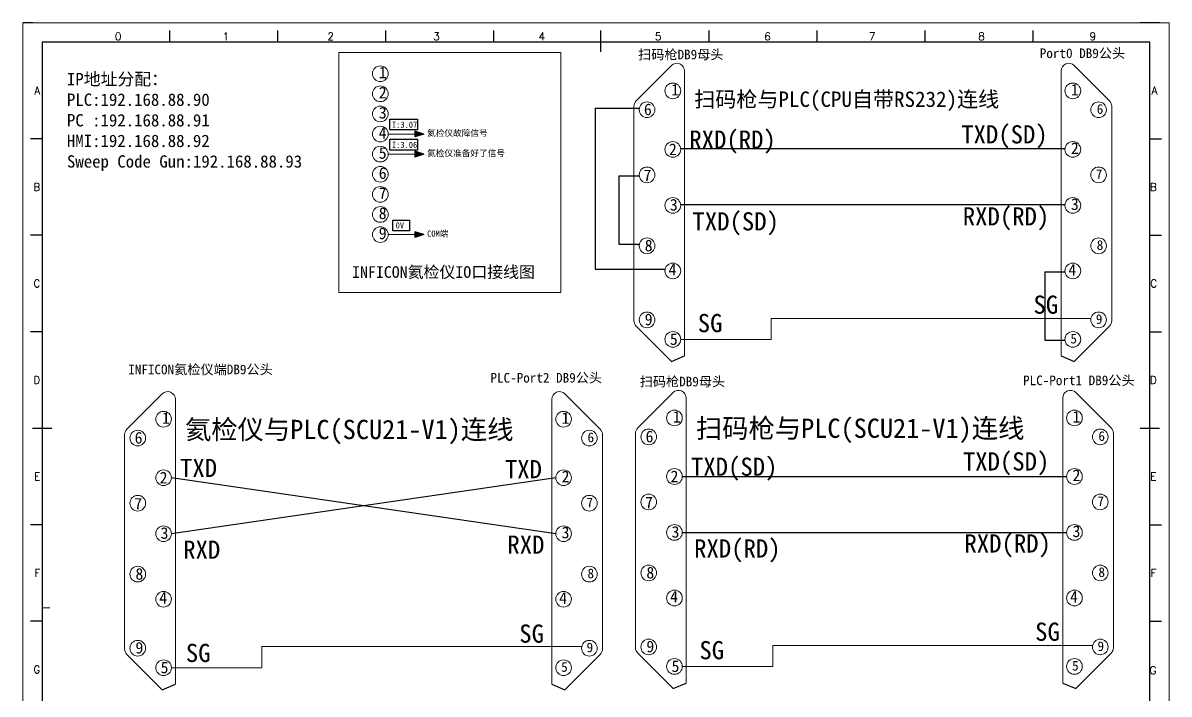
# Model space of a CAD drawing. Header units: millimetres. Extents: x -300 to 54435, y -106 to 60527.
# Drawn here: x 79.4 to 376.4, y 366.3 to 540.1 of the extents above; entities that cross this region are included whole.
import ezdxf
from ezdxf.enums import TextEntityAlignment as Align

# ---------------------------------------------------------------- set-up
doc = ezdxf.new("R2010")
doc.units = ezdxf.units.MM
doc.layers.add('AE_BOR', color=1, linetype='Continuous')
doc.styles.get("Standard").update_dxf_attribs({"font": ''})
doc.styles.add('WD', font='romans.shx', dxfattribs={"width": 0.8, "bigfont": 'gbcbig.shx'})
doc.styles.add('样式 2', font='')
doc.styles.get('Standard').set_extended_font_data('SimSun')
doc.styles.get('样式 2').set_extended_font_data('NSimSun')

msp = doc.modelspace()

# ---------------------------------------------------------------- hatches: boundary and pattern name
for points in [[(183.294, 511.351), (180.936, 512.106), (180.936, 510.595)], [(183.294, 506.14), (180.936, 506.896), (180.936, 505.384)], [(183.294, 485.298), (180.936, 486.054), (180.936, 484.543)]]:
    msp.add_hatch(color=7).paths.add_polyline_path(points)

# ---------------------------------------------------------------- linework, layer by layer
at = {"color": 7}
for p, q in [((371.412, 535.135), (84.412, 535.135)), ((84.412, 535.135), (84.412, 335.135)), ((371.412, 335.135), (371.412, 535.135)), ((180.936, 512.106), (180.936, 510.595)), ((183.294, 511.351), (180.936, 512.106)), ((183.294, 511.351), (180.936, 510.595)), ((180.936, 506.896), (180.936, 505.384)), ((183.294, 506.14), (180.936, 506.896)), ((183.294, 506.14), (180.936, 505.384)), ((180.936, 486.054), (180.936, 484.543)), ((183.294, 485.298), (180.936, 486.054)), ((183.294, 485.298), (180.936, 484.543))]:
    msp.add_line(p, q, dxfattribs=at)
at = {"lineweight": 0}
for p, q in [((247.458, 529.096), (238.305, 519.949)), ((351.827, 529.096), (360.98, 519.949)), ((250.872, 527.681), (250.872, 453.866)), ((348.413, 527.681), (348.413, 453.866)), ((237.718, 518.534), (237.718, 463.013)), ((361.566, 518.534), (361.566, 463.013)), ((337.979, 463.604), (273.3, 463.604)), ((273.3, 463.604), (273.3, 458.154)), ((356.168, 463.604), (337.979, 463.604)), ((247.458, 452.451), (238.305, 461.598)), ((351.827, 452.451), (360.98, 461.598)), ((273.3, 458.154), (249.77, 458.154)), ((115.493, 444.037), (106.34, 434.89)), ((118.907, 442.623), (118.907, 368.807)), ((216.448, 442.623), (216.448, 368.807)), ((219.862, 444.037), (229.015, 434.89)), ((247.885, 444.358), (238.732, 435.21)), ((251.299, 442.943), (251.299, 369.127)), ((348.84, 442.943), (348.84, 369.127)), ((352.254, 444.358), (361.407, 435.21)), ((238.146, 433.796), (238.146, 378.274)), ((361.993, 433.796), (361.993, 378.274)), ((105.754, 433.476), (105.754, 377.954)), ((229.602, 433.476), (229.602, 377.954)), ((206.015, 378.546), (141.335, 378.546)), ((141.335, 378.546), (141.335, 373.096)), ((224.203, 378.546), (206.015, 378.546)), ((338.406, 378.866), (273.727, 378.866)), ((273.727, 378.866), (273.727, 373.416)), ((356.595, 378.866), (338.406, 378.866)), ((115.493, 367.393), (106.34, 376.54)), ((219.862, 367.393), (229.015, 376.54)), ((247.885, 367.713), (238.732, 376.86)), ((352.254, 367.713), (361.407, 376.86)), ((141.335, 373.096), (117.805, 373.096)), ((273.727, 373.416), (250.197, 373.416))]:
    msp.add_line(p, q, dxfattribs=at)
for p, q in [((227.651, 518.059), (239.115, 518.059)), ((227.651, 518.059), (227.651, 476.311)), ((249.939, 507.601), (349.45, 507.601)), ((233.854, 500.546), (233.854, 482.808)), ((233.854, 500.546), (239.115, 500.546)), ((249.939, 493.101), (349.45, 493.101)), ((233.854, 482.808), (239.115, 482.808)), ((227.651, 476.311), (245.797, 476.311)), ((344.188, 475.664), (349.449, 475.664)), ((344.188, 475.664), (344.188, 457.926)), ((344.188, 457.926), (349.449, 457.926)), ((217.472, 407.808), (117.884, 422.309)), ((217.472, 422.309), (117.884, 407.808)), ((250.275, 422.629), (349.864, 422.629)), ((250.275, 408.128), (349.864, 408.128))]:
    msp.add_line(p, q)
at = {"color": 7, "lineweight": 0}
for p, q in [((174.053, 511.351), (180.936, 511.351)), ((174.053, 506.14), (180.936, 506.14)), ((174.053, 485.298), (180.936, 485.298))]:
    msp.add_line(p, q, dxfattribs=at)
at = {"color": 0, "lineweight": -2}
for p, q in [((247.458, 452.451), (250.872, 453.866)), ((348.413, 453.866), (351.827, 452.451)), ((115.493, 367.393), (118.907, 368.807)), ((216.448, 368.807), (219.862, 367.393)), ((247.885, 367.713), (251.299, 369.127)), ((348.84, 369.127), (352.254, 367.713))]:
    msp.add_line(p, q, dxfattribs=at)
at = {"color": 7, "lineweight": 9, "ltscale": 0.1}
msp.add_line((84.412, 388.564), (86.411, 388.564), dxfattribs=at)
at = {"lineweight": 0}
msp.add_lwpolyline([(161.308, 532.474), (218.754, 532.474), (218.754, 470.274), (161.308, 470.274)], close=True, dxfattribs=at)
at = {"color": 7}
for points in [[(174.505, 515.191), (181.629, 515.191), (181.629, 512.412), (174.505, 512.412)], [(174.505, 509.981), (181.629, 509.981), (181.629, 507.201), (174.505, 507.201)], [(175.257, 489.022), (179.579, 489.022), (179.579, 486.243), (175.257, 486.243)]]:
    msp.add_lwpolyline(points, close=True, dxfattribs=at)
at = {"lineweight": 0}
for centre in [(172.021, 526.982), (172.021, 521.771), (247.816, 522.534), (351.468, 522.534), (241.134, 517.641), (358.15, 517.641), (247.816, 507.367), (351.468, 507.367), (241.134, 500.774), (358.15, 500.774), (247.816, 492.866), (351.468, 492.866), (241.134, 482.39), (358.15, 482.39), (247.816, 475.892), (351.468, 475.892), (241.134, 463.209), (358.15, 463.209), (247.816, 458.155), (351.468, 458.155), (248.243, 437.796), (351.896, 437.796), (115.852, 437.476), (219.504, 437.476), (109.17, 432.582), (226.186, 432.582), (241.561, 432.902), (358.578, 432.902), (115.852, 422.309), (219.504, 422.309), (248.243, 422.629), (351.896, 422.629), (109.17, 415.716), (226.186, 415.716), (241.561, 416.036), (358.578, 416.036), (248.243, 408.128), (351.896, 408.128), (115.852, 407.808), (219.504, 407.808), (109.17, 397.331), (226.186, 397.331), (241.561, 397.651), (358.578, 397.651), (115.852, 390.834), (219.504, 390.834), (248.243, 391.154), (351.896, 391.154), (109.17, 378.151), (226.186, 378.151), (241.561, 378.471), (358.578, 378.471), (115.852, 373.096), (219.504, 373.096), (248.243, 373.416), (351.896, 373.416)]:
    msp.add_circle(centre, 2.032, dxfattribs=at)
at = {"color": 7, "lineweight": 0}
for centre in [(172.021, 516.561), (172.021, 511.351), (172.021, 506.14), (172.021, 500.93), (172.021, 495.719), (172.021, 490.509), (172.021, 485.298)]:
    msp.add_circle(centre, 2.032, dxfattribs=at)
at = {"lineweight": 0}
for centre, start, end in [((248.872, 527.681), 0, 134.98104), ((350.413, 527.681), 45.01896, 180), ((239.718, 518.534), 134.98104, 180), ((359.566, 518.534), 0, 45.01896), ((239.718, 463.013), 180, 225.01896), ((359.566, 463.013), 314.98104, 0), ((116.907, 442.623), 0, 134.98104), ((218.448, 442.623), 45.01896, 180), ((249.299, 442.943), 0, 134.98104), ((350.84, 442.943), 45.01896, 180), ((107.754, 433.476), 134.98104, 180), ((227.602, 433.476), 0, 45.01896), ((240.146, 433.796), 134.98104, 180), ((359.993, 433.796), 0, 45.01896), ((107.754, 377.954), 180, 225.01896), ((227.602, 377.954), 314.98104, 0), ((240.146, 378.274), 180, 225.01896), ((359.993, 378.274), 314.98104, 0)]:
    msp.add_arc(centre, 2, start, end, dxfattribs=at)
at = {"layer": 'AE_BOR', "color": 7, "lineweight": 30}
for p, q in [((81.942, 540.135), (79.408, 540.135)), ((229.192, 532.635), (229.192, 537.635)), ((373.942, 540.135), (368.942, 540.135)), ((81.912, 435.135), (86.912, 435.135)), ((368.912, 435.135), (373.912, 435.135))]:
    msp.add_line(p, q, dxfattribs=at)
at = {"layer": 'AE_BOR', "color": 7, "lineweight": 15}
for p, q in [((79.408, 540.135), (376.408, 540.135)), ((79.408, 330.135), (79.408, 540.135)), ((376.408, 540.135), (376.408, 330.135))]:
    msp.add_line(p, q, dxfattribs=at)
at = {"layer": 'AE_BOR', "color": 7}
for p, q in [((117.442, 535.135), (117.442, 538.135)), ((145.442, 535.135), (145.442, 538.135)), ((173.442, 535.135), (173.442, 538.135)), ((201.442, 535.135), (201.442, 538.135)), ((229.192, 535.135), (229.192, 538.135)), ((257.192, 535.135), (257.192, 538.135)), ((285.192, 535.135), (285.192, 538.135)), ((313.192, 535.135), (313.192, 538.135)), ((341.192, 535.135), (341.192, 538.135)), ((84.412, 510.135), (81.412, 510.135)), ((371.412, 510.135), (374.412, 510.135)), ((84.412, 485.135), (81.412, 485.135)), ((371.412, 485.135), (374.412, 485.135)), ((84.412, 460.135), (81.412, 460.135)), ((371.412, 460.135), (374.412, 460.135)), ((84.412, 410.135), (81.412, 410.135)), ((371.412, 410.135), (374.412, 410.135)), ((84.412, 385.135), (81.412, 385.135)), ((371.412, 385.135), (374.412, 385.135))]:
    msp.add_line(p, q, dxfattribs=at)

# ---------------------------------------------------------------- texts
at = {"lineweight": 0, "attachment_point": 1}
for s, insert, char_height, width in [('扫码枪DB9母头', (238.801, 533.211), 2.5, 29.87541), ('Port0 DB9公头', (342.905, 533.527), 2.5, 35.52563), ('扫码枪与PLC({\\fSimSun|b0|i0|c134|p2;CPU自带RS232})连线', (253.355, 522.372), 4, 89.54305), ('INFICON氦检仪端DB9公头', (106.686, 451.617), 2.5, 39.84467), ('PLC-{\\fSimSun|b0|i0|c134|p2;Port2 }DB9公头', (200.554, 449.459), 2.5, 35.52563), ('扫码枪DB9母头', (239.229, 448.472), 2.5, 29.87541), ('PLC-Port1 DB9公头', (338.565, 448.789), 2.5, 35.52563), ('{\\fSimSun|b0|i0|c134|p2;氦检仪与PLC(SCU21-V1)连线}', (121.391, 437.314), 5, 89.54305), ('扫码枪与PLC(SCU21-V1)连线', (253.782, 437.634), 5, 89.54305)]:
    msp.add_mtext(s, dxfattribs=dict(at, insert=insert, char_height=char_height, width=width))
at = {"width": 5.55827, "attachment_point": 1}
for s, insert, char_height in [('{\\fSimSun|b0|i0|c134|p2;1}', (171.613, 528.787), 3), ('{2}', (171.613, 523.577), 3), ('{\\fSimSun|b0|i0|c134|p2;1}', (247.408, 524.34), 3), ('{\\fSimSun|b0|i0|c134|p2;1}', (350.961, 524.34), 3), ('{\\fSimSun|b0|i0|c134|p2;6}', (240.321, 519.239), 3), ('{\\fSimSun|b0|i0|c134|p2;6}', (357.667, 519.086), 2.5), ('{\\fSimSun|b0|i0|c134|p2;2}', (246.803, 508.89), 3), ('{\\fSimSun|b0|i0|c134|p2;2}', (350.961, 509.172), 3), ('{\\fSimSun|b0|i0|c134|p2;7}', (240.214, 502.145), 3), ('{\\fSimSun|b0|i0|c134|p2;7}', (357.429, 502.219), 2.5), ('{\\fSimSun|b0|i0|c134|p2;3}', (247.049, 494.532), 3), ('{\\fSimSun|b0|i0|c134|p2;3}', (350.961, 494.672), 3), ('{\\fSimSun|b0|i0|c134|p2;8}', (240.531, 483.961), 3), ('{\\fSimSun|b0|i0|c134|p2;8}', (357.667, 483.835), 2.5), ('{\\fSimSun|b0|i0|c134|p2;4}', (246.69, 477.743), 3), ('{\\fSimSun|b0|i0|c134|p2;4}', (350.327, 477.697), 3), ('{\\fSimSun|b0|i0|c134|p2;9}', (240.529, 464.823), 3), ('{\\fSimSun|b0|i0|c134|p2;9}', (357.429, 464.654), 2.5), ('{\\fSimSun|b0|i0|c134|p2;5}', (247.049, 459.718), 3), ('{\\fSimSun|b0|i0|c134|p2;5}', (350.841, 459.6), 2.5), ('{\\fSimSun|b0|i0|c134|p2;1}', (115.444, 439.281), 3), ('{\\fSimSun|b0|i0|c134|p2;1}', (218.996, 439.281), 3), ('{\\fSimSun|b0|i0|c134|p2;1}', (247.835, 439.601), 3), ('{\\fSimSun|b0|i0|c134|p2;1}', (351.388, 439.601), 3), ('{\\fSimSun|b0|i0|c134|p2;6}', (108.356, 434.18), 3), ('{\\fSimSun|b0|i0|c134|p2;6}', (225.703, 434.027), 2.5), ('{\\fSimSun|b0|i0|c134|p2;6}', (240.748, 434.5), 3), ('{\\fSimSun|b0|i0|c134|p2;6}', (358.095, 434.347), 2.5), ('{\\fSimSun|b0|i0|c134|p2;2}', (114.839, 423.831), 3), ('{\\fSimSun|b0|i0|c134|p2;2}', (218.996, 424.114), 3), ('{\\fSimSun|b0|i0|c134|p2;2}', (247.23, 424.151), 3), ('{\\fSimSun|b0|i0|c134|p2;2}', (351.388, 424.434), 3), ('{\\fSimSun|b0|i0|c134|p2;7}', (108.249, 417.087), 3), ('{\\fSimSun|b0|i0|c134|p2;7}', (225.465, 417.161), 2.5), ('{\\fSimSun|b0|i0|c134|p2;7}', (240.641, 417.407), 3), ('{\\fSimSun|b0|i0|c134|p2;7}', (357.857, 417.481), 2.5), ('{\\fSimSun|b0|i0|c134|p2;3}', (351.388, 409.933), 3), ('{\\fSimSun|b0|i0|c134|p2;3}', (115.085, 409.474), 3), ('{\\fSimSun|b0|i0|c134|p2;3}', (218.996, 409.613), 3), ('{\\fSimSun|b0|i0|c134|p2;3}', (247.476, 409.794), 3), ('{\\fSimSun|b0|i0|c134|p2;8}', (108.567, 398.902), 3), ('{\\fSimSun|b0|i0|c134|p2;8}', (225.703, 398.776), 2.5), ('{\\fSimSun|b0|i0|c134|p2;8}', (240.959, 399.222), 3), ('{\\fSimSun|b0|i0|c134|p2;8}', (358.095, 399.096), 2.5), ('{\\fSimSun|b0|i0|c134|p2;4}', (114.726, 392.684), 3), ('{\\fSimSun|b0|i0|c134|p2;4}', (218.362, 392.639), 3), ('{\\fSimSun|b0|i0|c134|p2;4}', (247.117, 393.004), 3), ('{\\fSimSun|b0|i0|c134|p2;4}', (350.754, 392.959), 3), ('{\\fSimSun|b0|i0|c134|p2;9}', (108.565, 379.765), 3), ('{\\fSimSun|b0|i0|c134|p2;9}', (225.465, 379.596), 2.5), ('{\\fSimSun|b0|i0|c134|p2;9}', (240.957, 380.085), 3), ('{\\fSimSun|b0|i0|c134|p2;9}', (357.857, 379.916), 2.5), ('{\\fSimSun|b0|i0|c134|p2;5}', (115.085, 374.66), 3), ('{\\fSimSun|b0|i0|c134|p2;5}', (218.877, 374.541), 2.5), ('{\\fSimSun|b0|i0|c134|p2;5}', (247.476, 374.98), 3), ('{\\fSimSun|b0|i0|c134|p2;5}', (351.268, 374.861), 2.5)]:
    msp.add_mtext(s, dxfattribs=dict(at, insert=insert, char_height=char_height))
at = {"color": 3, "lineweight": 211, "insert": (90.81, 527.188), "char_height": 3.2, "width": 87.14455, "attachment_point": 1}
msp.add_mtext('{\\C256;IP地址分配：\\PPLC:192.168.88.90\\PPC :192.168.88.91\\PHMI:192.168.88.92\\PSweep Code Gun:192.168.88.93}', dxfattribs=at)
at = {"color": 7, "attachment_point": 1}
for s, insert, char_height, width in [('{3}', (171.613, 518.366), 3, 5.55827), ('{4}', (171.613, 513.156), 3, 5.55827), ('{5}', (171.613, 507.945), 3, 5.55827), ('{6}', (171.613, 502.735), 3, 5.55827), ('{7}', (171.613, 497.524), 3, 5.55827), ('{8}', (171.613, 492.314), 3, 5.55827), ('{9}', (171.613, 487.104), 3, 5.55827), ('{\\fSimSun|b0|i0|c134|p2;\\C256;INFICON}氦检仪IO口接线图', (164.695, 477.117), 3.024, 50.10925)]:
    msp.add_mtext(s, dxfattribs=dict(at, insert=insert, char_height=char_height, width=width))
at = {"color": 7, "char_height": 1.6, "attachment_point": 1, "style": '样式 2'}
for s, insert, width in [('I:3.07', (175.047, 514.56), 9.21983), ('氦检仪故障信号', (184.152, 512.403), 15.91857), ('I:3.06', (175.047, 509.35), 9.21983), ('氦检仪准备好了信号', (184.152, 507.193), 20.68365), ('0V', (175.999, 488.507), 3.36071), ('COM端', (184.152, 486.351), 15.91857)]:
    msp.add_mtext(s, dxfattribs=dict(at, insert=insert, width=width))
at = {"color": 0, "lineweight": -2, "char_height": 4.7064, "width": 12.1004, "attachment_point": 1}
for s, insert in [('TXD(SD)', (322.544, 513.624)), ('RXD(RD)', (252.087, 512.264)), ('TXD(SD)', (252.903, 491.081)), ('RXD(RD)', (322.949, 492.377)), ('SG', (341.269, 469.506)), ('SG', (254.275, 464.73)), ('TXD(SD)', (252.514, 427.525)), ('TXD(SD)', (322.972, 428.885)), ('TXD', (120.123, 427.205)), ('TXD', (204.29, 426.88)), ('RXD', (204.943, 407.326)), ('RXD(RD)', (323.377, 407.639)), ('RXD', (120.938, 406.023)), ('RXD(RD)', (253.33, 406.343)), ('SG', (208.03, 384.288)), ('SG', (341.696, 384.768)), ('SG', (121.632, 379.277)), ('SG', (254.702, 379.991))]:
    msp.add_mtext(s, dxfattribs=dict(at, insert=insert))
at = {"layer": 'AE_BOR', "color": 7, "style": 'WD'}
for s, p in [('0', (104.078, 535.635)), ('1', (132.004, 535.635)), ('2', (159.153, 535.635)), ('3', (186.553, 535.635)), ('4', (213.854, 535.635)), ('5', (244.003, 535.635)), ('6', (272.348, 535.635)), ('7', (299.446, 535.635)), ('8', (327.776, 535.635)), ('9', (356.64, 535.635))]:
    msp.add_text(s, height=2, dxfattribs=at).set_placement(p, align=Align.CENTER)
for s, p in [('A', (83.912, 522.635)), ('A', (373.435, 522.635)), ('B', (83.912, 497.635)), ('B', (373.245, 497.635)), ('C', (83.912, 472.635)), ('C', (373.34, 472.635)), ('D', (83.912, 447.635)), ('D', (373.245, 447.635)), ('E', (83.912, 422.635)), ('E', (373.15, 422.635)), ('F', (83.912, 397.635)), ('F', (373.15, 397.635)), ('F', (373.15, 397.635)), ('G', (83.912, 372.635)), ('G', (373.15, 372.416))]:
    msp.add_text(s, height=2, dxfattribs=at).set_placement(p, align=Align.MIDDLE_RIGHT)

doc.saveas('drawing.dxf')
